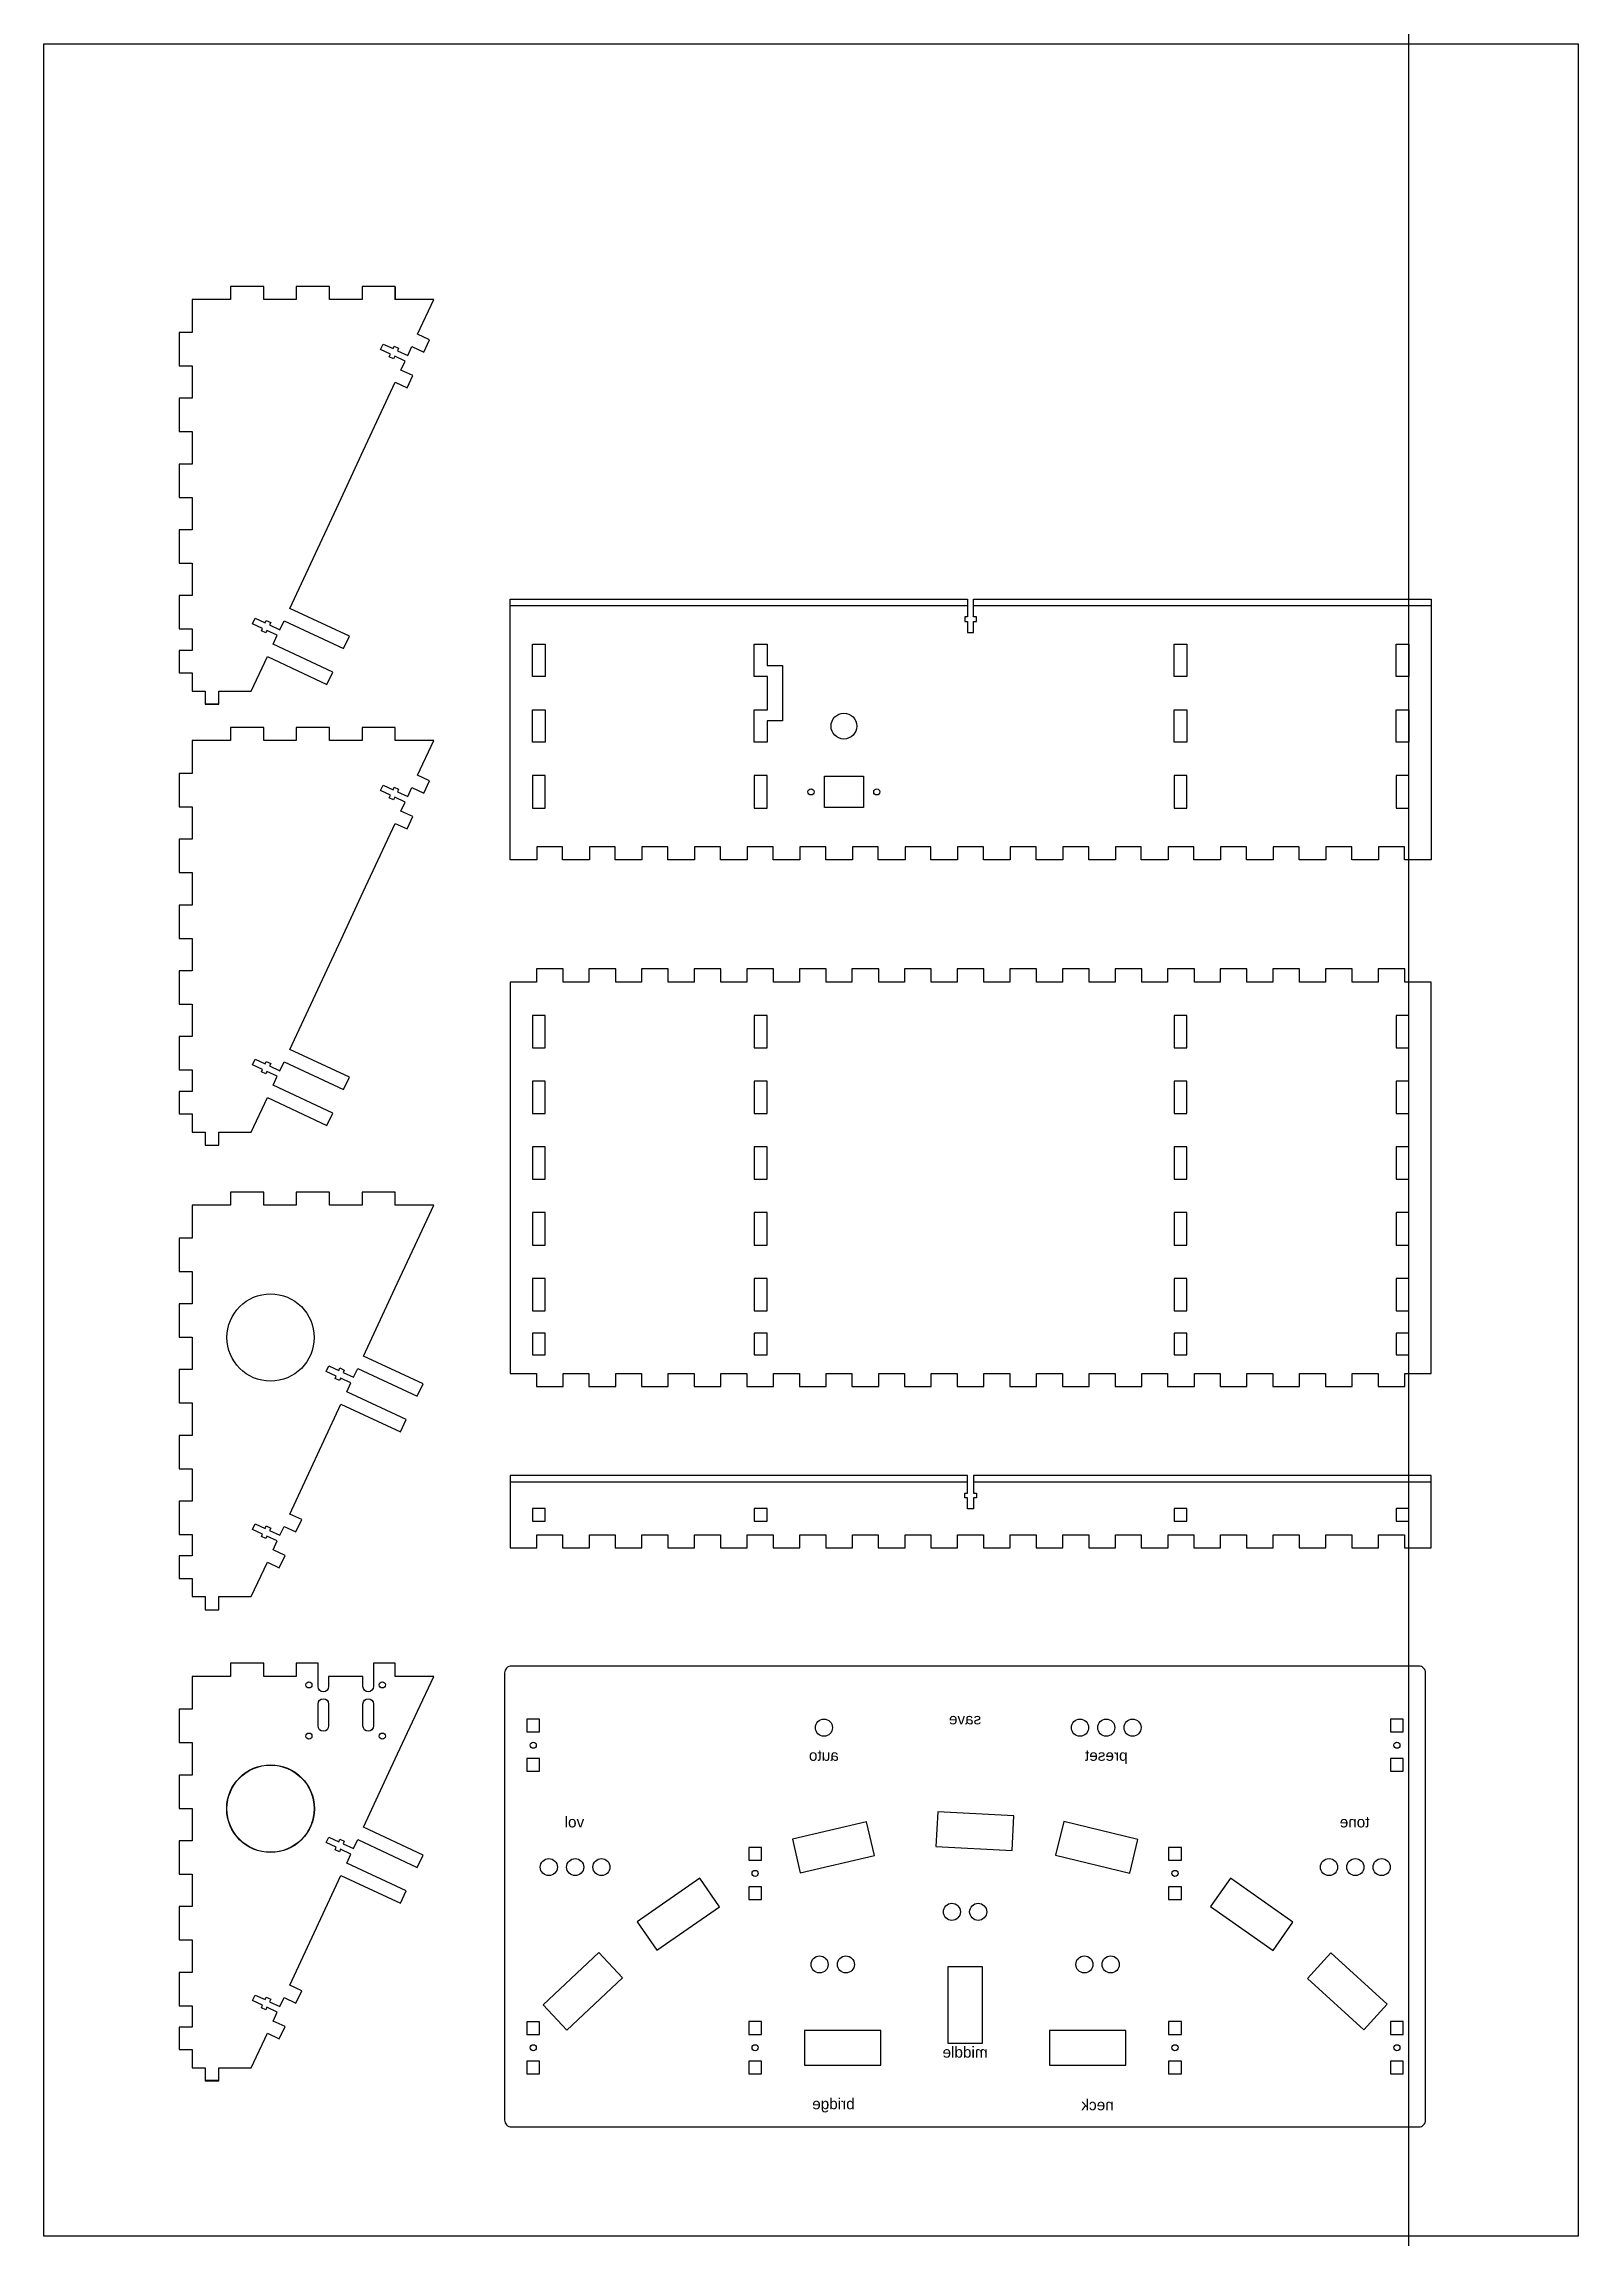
# Model space of a CAD drawing. Header units: millimetres. Extents: x 223 to 923, y -96 to 904.
import ezdxf
from ezdxf.enums import TextEntityAlignment as Align

# ---------------------------------------------------------------- set-up
doc = ezdxf.new("R2010")
doc.units = ezdxf.units.MM
doc.layers.add('Holes', color=1, linetype='Continuous')
doc.layers.add('text', color=5, linetype='Continuous')
doc.layers.add('TabGuides', color=3, linetype='Continuous', plot=False)
doc.styles.get("Standard").update_dxf_attribs({"font": 'Arial.ttf'})

msp = doc.modelspace()

# ---------------------------------------------------------------- linework, layer by layer
for points in [[(307.87, 787.11), (290.39, 787.11), (290.39, 772.11), (284.39, 772.11), (284.39, 756.91), (290.39, 756.91), (290.39, 742.11), (284.39, 742.11), (284.39, 726.91), (290.39, 726.91), (290.39, 712.11), (284.39, 712.11), (284.39, 696.91), (290.39, 696.91), (290.39, 682.11), (284.39, 682.11), (284.39, 666.91), (290.39, 666.91), (290.39, 652.11), (284.39, 652.11), (284.39, 636.91), (290.39, 636.91), (290.39, 627.11), (284.39, 627.11), (284.39, 616.91), (290.39, 616.91), (290.39, 608.58), (296.39, 608.58), (296.39, 602.58), (302.59, 602.58), (302.59, 608.58), (314.49, 608.58), (317.35, 608.58), (324.68, 624.3), (351.87, 611.62), (354.49, 617.24), (327.3, 629.92), (329.2, 634), (324.49, 636.2), (323.96, 635.06), (321.97, 635.99), (322.5, 637.13), (317.97, 639.24), (319.15, 641.78), (323.68, 639.66), (324.21, 640.8), (326.2, 639.87), (325.67, 638.73), (330.39, 636.54), (332.29, 640.62), (359.48, 627.94), (362.1, 633.56), (334.91, 646.23), (358.33, 696.45), (368.47, 718.2), (383.01, 749.38), (388.45, 746.85), (391.07, 752.47), (385.63, 755), (387.53, 759.08), (382.82, 761.28), (382.29, 760.14), (380.29, 761.07), (380.82, 762.21), (376.29, 764.32), (377.47, 766.86), (382.01, 764.74), (382.53, 765.88), (384.53, 764.95), (384, 763.81), (388.71, 761.62), (390.61, 765.7), (396.05, 763.16), (398.67, 768.78), (393.24, 771.31), (400.6, 787.11), (383.07, 787.11), (383.07, 793.11), (367.87, 793.11), (367.87, 787.11), (353.07, 787.11), (353.07, 793.11), (337.87, 793.11), (337.87, 787.11), (323.07, 787.11), (323.07, 793.11), (307.87, 793.11)], [(644.11, 650.45), (644.11, 647.55), (644.11, 642.45), (642.86, 642.45), (642.86, 640.25), (644.11, 640.25), (644.11, 635.25), (646.91, 635.25), (646.91, 640.25), (648.16, 640.25), (648.16, 642.45), (646.91, 642.45), (646.91, 647.55), (646.91, 650.45), (855.61, 650.45), (855.61, 531.5), (843.41, 531.5), (843.41, 537.5), (831.61, 537.5), (831.61, 531.5), (819.41, 531.5), (819.41, 537.5), (807.61, 537.5), (807.61, 531.5), (795.41, 531.5), (795.41, 537.5), (783.61, 537.5), (783.61, 531.5), (771.41, 531.5), (771.41, 537.5), (759.61, 537.5), (759.61, 531.5), (747.41, 531.5), (747.41, 537.5), (735.61, 537.5), (735.61, 531.5), (723.41, 531.5), (723.41, 537.5), (711.61, 537.5), (711.61, 531.5), (699.41, 531.5), (699.41, 537.5), (687.61, 537.5), (687.61, 531.5), (675.41, 531.5), (675.41, 537.5), (663.61, 537.5), (663.61, 531.5), (651.41, 531.5), (651.41, 537.5), (639.61, 537.5), (639.61, 531.5), (627.41, 531.5), (627.41, 537.5), (615.61, 537.5), (615.61, 531.5), (603.41, 531.5), (603.41, 537.5), (591.61, 537.5), (591.61, 531.5), (579.41, 531.5), (579.41, 537.5), (567.61, 537.5), (567.61, 531.5), (555.41, 531.5), (555.41, 537.5), (543.61, 537.5), (543.61, 531.5), (531.41, 531.5), (531.41, 537.5), (519.61, 537.5), (519.61, 531.5), (507.41, 531.5), (507.41, 537.5), (495.61, 537.5), (495.61, 531.5), (483.41, 531.5), (483.41, 537.5), (471.61, 537.5), (471.61, 531.5), (459.41, 531.5), (459.41, 537.5), (447.61, 537.5), (447.61, 531.5), (435.41, 531.5), (435.41, 650.45)], [(307.87, 585.93), (290.39, 585.93), (290.39, 570.93), (284.39, 570.93), (284.39, 555.73), (290.39, 555.73), (290.39, 540.93), (284.39, 540.93), (284.39, 525.73), (290.39, 525.73), (290.39, 510.93), (284.39, 510.93), (284.39, 495.73), (290.39, 495.73), (290.39, 480.93), (284.39, 480.93), (284.39, 465.73), (290.39, 465.73), (290.39, 450.93), (284.39, 450.93), (284.39, 435.73), (290.39, 435.73), (290.39, 425.93), (284.39, 425.93), (284.39, 415.73), (290.39, 415.73), (290.39, 407.41), (296.39, 407.41), (296.39, 401.41), (302.59, 401.41), (302.59, 407.41), (314.49, 407.41), (317.35, 407.41), (324.68, 423.13), (351.87, 410.45), (354.49, 416.07), (327.3, 428.75), (329.2, 432.83), (324.49, 435.02), (323.96, 433.89), (321.97, 434.82), (322.5, 435.95), (317.97, 438.07), (319.15, 440.6), (323.68, 438.49), (324.21, 439.62), (326.2, 438.69), (325.67, 437.56), (330.39, 435.36), (332.29, 439.44), (359.48, 426.76), (362.1, 432.38), (334.91, 445.06), (358.33, 495.27), (368.47, 517.03), (383.01, 548.21), (388.45, 545.67), (391.07, 551.29), (385.63, 553.83), (387.53, 557.9), (382.82, 560.1), (382.29, 558.97), (380.29, 559.9), (380.82, 561.03), (376.29, 563.15), (377.47, 565.68), (382.01, 563.57), (382.53, 564.7), (384.53, 563.77), (384, 562.64), (388.71, 560.44), (390.61, 564.52), (396.05, 561.99), (398.67, 567.6), (393.24, 570.14), (400.6, 585.93), (383.07, 585.93), (383.07, 591.93), (367.87, 591.93), (367.87, 585.93), (353.07, 585.93), (353.07, 591.93), (337.87, 591.93), (337.87, 585.93), (323.07, 585.93), (323.07, 591.93), (307.87, 591.93)], [(843.61, 475.84), (843.61, 481.84), (831.41, 481.84), (831.41, 475.84), (819.61, 475.84), (819.61, 481.84), (807.41, 481.84), (807.41, 475.84), (795.61, 475.84), (795.61, 481.84), (783.41, 481.84), (783.41, 475.84), (771.61, 475.84), (771.61, 481.84), (759.41, 481.84), (759.41, 475.84), (747.61, 475.84), (747.61, 481.84), (735.41, 481.84), (735.41, 475.84), (723.61, 475.84), (723.61, 481.84), (711.41, 481.84), (711.41, 475.84), (699.61, 475.84), (699.61, 481.84), (687.41, 481.84), (687.41, 475.84), (675.61, 475.84), (675.61, 481.84), (663.41, 481.84), (663.41, 475.84), (651.61, 475.84), (651.61, 481.84), (639.41, 481.84), (639.41, 475.84), (627.61, 475.84), (627.61, 481.84), (615.41, 481.84), (615.41, 475.84), (603.61, 475.84), (603.61, 481.84), (591.41, 481.84), (591.41, 475.84), (579.61, 475.84), (579.61, 481.84), (567.41, 481.84), (567.41, 475.84), (555.61, 475.84), (555.61, 481.84), (543.41, 481.84), (543.41, 475.84), (531.61, 475.84), (531.61, 481.84), (519.41, 481.84), (519.41, 475.84), (507.61, 475.84), (507.61, 481.84), (495.41, 481.84), (495.41, 475.84), (483.61, 475.84), (483.61, 481.84), (471.41, 481.84), (471.41, 475.84), (459.61, 475.84), (459.61, 481.84), (447.41, 481.84), (447.41, 475.84), (435.41, 475.84), (435.41, 297.31), (447.41, 297.31), (447.41, 291.31), (459.61, 291.31), (459.61, 297.31), (471.41, 297.31), (471.41, 291.31), (483.61, 291.31), (483.61, 297.31), (495.41, 297.31), (495.41, 291.31), (507.61, 291.31), (507.61, 297.31), (519.41, 297.31), (519.41, 291.31), (531.61, 291.31), (531.61, 297.31), (543.41, 297.31), (543.41, 291.31), (555.61, 291.31), (555.61, 297.31), (567.41, 297.31), (567.41, 291.31), (579.61, 291.31), (579.61, 297.31), (591.41, 297.31), (591.41, 291.31), (603.61, 291.31), (603.61, 297.31), (615.41, 297.31), (615.41, 291.31), (627.61, 291.31), (627.61, 297.31), (639.41, 297.31), (639.41, 291.31), (651.61, 291.31), (651.61, 297.31), (663.41, 297.31), (663.41, 291.31), (675.61, 291.31), (675.61, 297.31), (687.41, 297.31), (687.41, 291.31), (699.61, 291.31), (699.61, 297.31), (711.41, 297.31), (711.41, 291.31), (723.61, 291.31), (723.61, 297.31), (735.41, 297.31), (735.41, 291.31), (747.61, 291.31), (747.61, 297.31), (759.41, 297.31), (759.41, 291.31), (771.61, 291.31), (771.61, 297.31), (783.41, 297.31), (783.41, 291.31), (795.61, 291.31), (795.61, 297.31), (807.41, 297.31), (807.41, 291.31), (819.61, 291.31), (819.61, 297.31), (831.41, 297.31), (831.41, 291.31), (843.61, 291.31), (843.61, 297.31), (855.61, 297.31), (855.61, 475.84)], [(302.59, 189.51), (302.59, 195.51), (314.49, 195.51), (317.35, 195.51), (324.68, 211.23), (330.12, 208.69), (332.74, 214.31), (327.3, 216.85), (329.2, 220.92), (324.49, 223.12), (323.96, 221.99), (321.97, 222.92), (322.5, 224.05), (317.97, 226.17), (319.15, 228.7), (323.68, 226.59), (324.21, 227.72), (326.2, 226.79), (325.67, 225.66), (330.39, 223.46), (332.29, 227.54), (337.73, 225.01), (340.35, 230.62), (334.91, 233.16), (358.28, 283.28), (385.47, 270.61), (388.09, 276.22), (360.9, 288.9), (362.8, 292.98), (358.09, 295.18), (357.56, 294.05), (355.57, 294.98), (356.1, 296.11), (351.57, 298.22), (352.75, 300.76), (357.28, 298.65), (357.81, 299.78), (359.8, 298.85), (359.28, 297.72), (363.99, 295.52), (365.89, 299.6), (393.08, 286.92), (395.7, 292.54), (368.51, 305.22), (383.05, 336.4), (393.19, 358.15), (400.6, 374.03), (383.07, 374.03), (383.07, 380.03), (367.87, 380.03), (367.87, 374.03), (353.07, 374.03), (353.07, 380.03), (337.87, 380.03), (337.87, 374.03), (323.07, 374.03), (323.07, 380.03), (307.87, 380.03), (307.87, 374.03), (290.39, 374.03), (290.39, 359.03), (284.39, 359.03), (284.39, 343.83), (290.39, 343.83), (290.39, 329.03), (284.39, 329.03), (284.39, 313.83), (290.39, 313.83), (290.39, 299.03), (284.39, 299.03), (284.39, 283.83), (290.39, 283.83), (290.39, 269.03), (284.39, 269.03), (284.39, 253.83), (290.39, 253.83), (290.39, 239.03), (284.39, 239.03), (284.39, 223.83), (290.39, 223.83), (290.39, 214.03), (284.39, 214.03), (284.39, 203.83), (290.39, 203.83), (290.39, 195.51), (296.39, 195.51), (296.39, 189.51), (302.59, 189.51)], [(644.11, 242.74), (644.11, 247.84), (644.11, 250.73), (435.41, 250.73), (435.41, 217.74), (447.61, 217.74), (447.61, 223.74), (459.41, 223.74), (459.41, 217.74), (471.61, 217.74), (471.61, 223.74), (483.41, 223.74), (483.41, 217.74), (495.61, 217.74), (495.61, 223.74), (507.41, 223.74), (507.41, 217.74), (519.61, 217.74), (519.61, 223.74), (531.41, 223.74), (531.41, 217.74), (543.61, 217.74), (543.61, 223.74), (555.41, 223.74), (555.41, 217.74), (567.61, 217.74), (567.61, 223.74), (579.41, 223.74), (579.41, 217.74), (591.61, 217.74), (591.61, 223.74), (603.41, 223.74), (603.41, 217.74), (615.61, 217.74), (615.61, 223.74), (627.41, 223.74), (627.41, 217.74), (639.61, 217.74), (639.61, 223.74), (651.41, 223.74), (651.41, 217.74), (663.61, 217.74), (663.61, 223.74), (675.41, 223.74), (675.41, 217.74), (687.61, 217.74), (687.61, 223.74), (699.41, 223.74), (699.41, 217.74), (711.61, 217.74), (711.61, 223.74), (723.41, 223.74), (723.41, 217.74), (735.61, 217.74), (735.61, 223.74), (747.41, 223.74), (747.41, 217.74), (759.61, 217.74), (759.61, 223.74), (771.41, 223.74), (771.41, 217.74), (783.61, 217.74), (783.61, 223.74), (795.41, 223.74), (795.41, 217.74), (807.61, 217.74), (807.61, 223.74), (819.41, 223.74), (819.41, 217.74), (831.61, 217.74), (831.61, 223.74), (843.41, 223.74), (843.41, 217.74), (855.61, 217.74), (855.61, 250.73), (646.91, 250.73), (646.91, 247.84), (646.91, 242.74), (648.16, 242.74), (648.16, 240.54), (646.91, 240.54), (646.91, 235.54), (644.11, 235.54), (644.11, 240.54), (642.86, 240.54), (642.86, 242.74)]]:
    msp.add_lwpolyline(points, close=True)
for points in [[(382.97, 793.01), (382.97, 787.01)], [(296.49, 602.68), (302.49, 602.68)], [(302.39, -25.22), (296.59, -25.22)]]:
    msp.add_lwpolyline(points)
msp.add_lwpolyline([(302.59, -25.32), (302.59, -19.42), (314.49, -19.42), (317.35, -19.42), (324.68, -3.7), (330.12, -6.24), (332.74, -0.62), (327.3, 1.91), (329.2, 5.99), (324.49, 8.19), (323.96, 7.06), (321.97, 7.99), (322.5, 9.12), (317.97, 11.23), (319.15, 13.77), (323.68, 11.66), (324.21, 12.79), (326.2, 11.86), (325.67, 10.73), (330.39, 8.53), (332.29, 12.61), (337.73, 10.07), (340.35, 15.69), (334.91, 18.23), (358.28, 68.35), (385.47, 55.67), (388.09, 61.29), (360.9, 73.97), (362.8, 78.05), (358.09, 80.25), (357.56, 79.11), (355.57, 80.04), (356.1, 81.18), (351.57, 83.29), (352.75, 85.83), (357.28, 83.71), (357.81, 84.85), (359.8, 83.92), (359.28, 82.79), (363.99, 80.59), (365.89, 84.67), (393.08, 71.99), (395.7, 77.61), (368.51, 90.28), (383.05, 121.47), (393.19, 143.22), (400.6, 159.1), (383.07, 159.1), (383.07, 165.1), (373.32, 165.1), (373.12, 165.1), (373.12, 160.5), (373.12, 154.5, -1), (368.32, 154.5), (368.32, 159.1), (367.47, 159.1), (353.47, 159.1), (352.62, 159.1), (352.62, 154.5, -1), (347.82, 154.5), (347.82, 160.5), (347.82, 165.1), (337.87, 165.1), (337.87, 159.1), (323.07, 159.1), (323.07, 165.1), (307.87, 165.1), (307.87, 159.1), (290.39, 159.1), (290.39, 144.1), (284.39, 144.1), (284.39, 128.9), (290.39, 128.9), (290.39, 114.1), (284.39, 114.1), (284.39, 98.9), (290.39, 98.9), (290.39, 84.1), (284.39, 84.1), (284.39, 68.9), (290.39, 68.9), (290.39, 54.1), (284.39, 54.1), (284.39, 38.9), (290.39, 38.9), (290.39, 24.1), (284.39, 24.1), (284.39, 8.9), (290.39, 8.9), (290.39, -0.9), (284.39, -0.9), (284.39, -11.1), (290.39, -11.1), (290.39, -19.42), (296.39, -19.42), (296.39, -25.42), (302.49, -25.42)], format="xyb")
msp.add_lwpolyline([(436, -46.38), (850, -46.38, 0.414214), (853.1, -43.28), (853.1, 160.72, 0.414214), (850, 163.82), (436, 163.82, 0.414214), (432.9, 160.72), (432.9, -43.28, 0.414214)], format="xyb", close=True)
at = {"layer": 'Holes'}
msp.add_line((552.74, 600.08), (552.74, 600.08), dxfattribs=at)
msp.add_line((552.74, 600.08), (552.74, 600.08), dxfattribs=at)
msp.add_line((552.74, 600.08), (552.74, 600.08), dxfattribs=at)
msp.add_line((552.74, 600.08), (552.74, 600.08), dxfattribs=at)
msp.add_line((552.74, 600.08), (552.74, 600.08), dxfattribs=at)
msp.add_line((552.74, 600.08), (552.74, 600.08), dxfattribs=at)
msp.add_line((552.74, 600.08), (552.74, 600.08), dxfattribs=at)
msp.add_line((552.74, 600.08), (552.74, 600.08), dxfattribs=at)
msp.add_line((552.74, 600.08), (552.74, 600.08), dxfattribs=at)
msp.add_line((552.74, 600.08), (552.74, 600.08), dxfattribs=at)
msp.add_line((552.74, 600.08), (552.74, 600.08), dxfattribs=at)
msp.add_line((552.74, 600.08), (552.74, 600.08), dxfattribs=at)
msp.add_line((552.74, 600.08), (552.74, 600.08), dxfattribs=at)
msp.add_line((552.74, 600.08), (552.74, 600.08), dxfattribs=at)
msp.add_line((552.74, 600.08), (552.74, 600.08), dxfattribs=at)
msp.add_line((552.74, 600.08), (552.74, 600.08), dxfattribs=at)
msp.add_line((552.74, 600.08), (552.74, 600.08), dxfattribs=at)
msp.add_line((552.74, 600.08), (552.74, 600.08), dxfattribs=at)
msp.add_line((552.74, 600.08), (552.74, 600.08), dxfattribs=at)
msp.add_line((552.74, 600.08), (552.74, 600.08), dxfattribs=at)
msp.add_line((552.74, 600.08), (552.74, 600.08), dxfattribs=at)
msp.add_line((552.74, 600.08), (552.74, 600.08), dxfattribs=at)
msp.add_line((552.74, 600.08), (552.74, 600.08), dxfattribs=at)
msp.add_line((552.74, 600.08), (552.74, 600.08), dxfattribs=at)
msp.add_line((552.74, 600.08), (552.74, 600.08), dxfattribs=at)
msp.add_line((552.74, 600.08), (552.74, 600.08), dxfattribs=at)
msp.add_line((552.74, 600.08), (552.74, 600.08), dxfattribs=at)
msp.add_line((552.74, 600.08), (552.74, 600.08), dxfattribs=at)
msp.add_line((552.74, 600.08), (552.74, 600.08), dxfattribs=at)
msp.add_line((552.74, 600.08), (552.74, 600.08), dxfattribs=at)
for points in [[(445.61, 615.18), (445.61, 629.98), (451.41, 629.98), (451.41, 615.18)], [(546.84, 599.98), (552.84, 599.98), (552.84, 615.18), (546.84, 615.18), (546.84, 629.98), (552.64, 629.98), (552.64, 620.23), (559.64, 620.23), (559.64, 594.93), (552.64, 594.93), (552.64, 585.18), (546.84, 585.18)], [(738.38, 615.18), (738.38, 629.98), (744.18, 629.98), (744.18, 615.18)], [(845.41, 615.18), (839.61, 615.18), (839.61, 629.98), (845.41, 629.98)], [(451.41, 585.18), (445.61, 585.18), (445.61, 599.98), (451.41, 599.98)], [(744.18, 599.98), (744.18, 585.18), (738.38, 585.18), (738.38, 599.98)], [(845.41, 599.98), (845.41, 585.18), (839.61, 585.18), (839.61, 599.98)], [(445.61, 555.18), (451.41, 555.18), (451.41, 569.98), (445.61, 569.98)], [(546.84, 569.98), (546.84, 555.18), (552.64, 555.18), (552.64, 569.98)], [(578.84, 555.43), (578.84, 569.73), (596.64, 569.73), (596.64, 555.43)], [(738.38, 555.18), (744.18, 555.18), (744.18, 569.98), (738.38, 569.98)], [(839.61, 555.18), (845.41, 555.18), (845.41, 569.98), (839.61, 569.98)], [(445.61, 460.64), (445.61, 445.84), (451.41, 445.84), (451.41, 460.64)], [(546.84, 460.64), (546.84, 445.84), (552.64, 445.84), (552.64, 460.64)], [(738.38, 460.64), (738.38, 445.84), (744.18, 445.84), (744.18, 460.64)], [(839.61, 460.64), (839.61, 445.84), (845.41, 445.84), (845.41, 460.64)], [(445.61, 430.64), (445.61, 415.84), (451.41, 415.84), (451.41, 430.64)], [(546.84, 430.64), (546.84, 415.84), (552.64, 415.84), (552.64, 430.64)], [(738.38, 430.64), (738.38, 415.84), (744.18, 415.84), (744.18, 430.64)], [(839.61, 430.64), (839.61, 415.84), (845.41, 415.84), (845.41, 430.64)], [(445.61, 400.64), (445.61, 385.84), (451.41, 385.84), (451.41, 400.64)], [(546.84, 400.64), (546.84, 385.84), (552.64, 385.84), (552.64, 400.64)], [(738.38, 400.64), (738.38, 385.84), (744.18, 385.84), (744.18, 400.64)], [(839.61, 400.64), (839.61, 385.84), (845.41, 385.84), (845.41, 400.64)], [(445.61, 370.64), (445.61, 355.84), (451.41, 355.84), (451.41, 370.64)], [(546.84, 370.64), (546.84, 355.84), (552.64, 355.84), (552.64, 370.64)], [(738.38, 370.64), (738.38, 355.84), (744.18, 355.84), (744.18, 370.64)], [(839.61, 370.64), (839.61, 355.84), (845.41, 355.84), (845.41, 370.64)], [(445.61, 340.64), (445.61, 325.84), (451.41, 325.84), (451.41, 340.64)], [(546.84, 340.64), (546.84, 325.84), (552.64, 325.84), (552.64, 340.64)], [(738.38, 340.64), (738.38, 325.84), (744.18, 325.84), (744.18, 340.64)], [(839.61, 340.64), (839.61, 325.84), (845.41, 325.84), (845.41, 340.64)], [(445.61, 315.64), (445.61, 305.84), (451.41, 305.84), (451.41, 315.64)], [(546.84, 315.64), (546.84, 305.84), (552.64, 305.84), (552.64, 315.64)], [(738.38, 315.64), (738.38, 305.84), (744.18, 305.84), (744.18, 315.64)], [(839.61, 315.64), (839.61, 305.84), (845.41, 305.84), (845.41, 315.64)], [(451.41, 229.94), (451.41, 235.74), (445.61, 235.74), (445.61, 229.94)], [(546.84, 235.74), (546.84, 229.94), (552.64, 229.94), (552.64, 235.74)], [(744.18, 229.94), (744.18, 235.74), (738.38, 235.74), (738.38, 229.94)], [(845.41, 229.94), (845.41, 235.74), (839.61, 235.74), (839.61, 229.94)], [(448.9, 133.83), (448.9, 139.63), (443.1, 139.63), (443.1, 133.83)], [(842.9, 133.83), (842.9, 139.63), (837.1, 139.63), (837.1, 133.83)], [(448.9, 115.83), (448.9, 121.63), (443.1, 121.63), (443.1, 115.83)], [(842.9, 115.83), (842.9, 121.63), (837.1, 121.63), (837.1, 115.83)], [(601.7, 77.39), (598.1, 92.78), (564.22, 84.85), (567.81, 69.47)], [(664.47, 79.72), (665.28, 95.5), (630.52, 97.27), (629.72, 81.49)], [(688, 92.93), (684.28, 77.58), (718.11, 69.38), (721.83, 84.74)], [(550.13, 75.33), (550.13, 81.13), (544.33, 81.13), (544.33, 75.33)], [(741.67, 75.33), (741.67, 81.13), (735.87, 81.13), (735.87, 75.33)], [(493.38, 47.2), (502.37, 34.21), (530.99, 54.01), (522, 67)], [(550.13, 57.33), (550.13, 63.13), (544.33, 63.13), (544.33, 57.33)], [(741.67, 57.33), (741.67, 63.13), (735.87, 63.13), (735.87, 57.33)], [(783.52, 34.12), (792.59, 47.06), (764.09, 67.04), (755.02, 54.1)], [(486.67, 21.56), (475.88, 33.1), (450.47, 9.32), (461.26, -2.22)], [(809.84, 32.95), (799.21, 21.27), (824.94, -2.16), (835.58, 9.52)], [(635.1, -8.18), (650.9, -8.18), (650.9, 26.62), (635.1, 26.62)], [(443.1, 1.61), (443.1, -4.19), (448.9, -4.19), (448.9, 1.61)], [(550.13, -4.18), (550.13, 1.62), (544.33, 1.62), (544.33, -4.18)], [(741.67, -4.18), (741.67, 1.62), (735.87, 1.62), (735.87, -4.18)], [(842.9, -4.18), (842.9, 1.62), (837.1, 1.62), (837.1, -4.18)], [(604.53, -18.18), (604.53, -2.38), (569.73, -2.38), (569.73, -18.18)], [(681.54, -2.38), (681.54, -18.18), (716.34, -18.18), (716.34, -2.38)], [(443.1, -16.39), (443.1, -22.19), (448.9, -22.19), (448.9, -16.39)], [(550.13, -22.18), (550.13, -16.38), (544.33, -16.38), (544.33, -22.18)], [(741.67, -22.18), (741.67, -16.38), (735.87, -16.38), (735.87, -22.18)], [(842.9, -22.18), (842.9, -16.38), (837.1, -16.38), (837.1, -22.18)]]:
    msp.add_lwpolyline(points, close=True, dxfattribs=at)
at = {"layer": 'Holes', "extrusion": (0, 0, -1)}
msp.add_lwpolyline([(-347.82, 142.5), (-347.82, 146.5, 1), (-352.62, 146.5), (-352.62, 142.5), (-352.62, 136.5, 1), (-347.82, 136.5)], format="xyb", close=True, dxfattribs=at)
at = {"layer": 'Holes'}
msp.add_lwpolyline([(373.12, 142.5), (373.12, 136.5, -1), (368.32, 136.5), (368.32, 142.5), (368.32, 146.5, -1), (373.12, 146.5)], format="xyb", close=True, dxfattribs=at)
for centre, radius in [((587.74, 592.58), 5.9), ((572.74, 562.58), 1.4), ((602.74, 562.58), 1.4), ((326.14, 313.69), 19.9), ((343.64, 155.25), 1.4), ((377.14, 155.25), 1.4), ((343.64, 131.85), 1.4), ((377.14, 131.85), 1.4), ((578.62, 135.72), 3.9), ((695.42, 135.72), 3.9), ((707.42, 135.72), 3.9), ((719.42, 135.72), 3.9), ((446, 127.73), 1.4), ((840, 127.73), 1.4), ((326.14, 98.76), 20), ((326.14, 98.76), 19.9), ((453.11, 72.11), 3.9), ((465.11, 72.11), 3.9), ((477.11, 72.11), 3.9), ((547.23, 69.23), 1.4), ((738.77, 69.23), 1.4), ((809.05, 72.11), 3.9), ((821.05, 72.11), 3.9), ((833.05, 72.11), 3.9), ((637, 51.72), 3.9), ((649, 51.72), 3.9), ((576.63, 27.72), 3.9), ((588.63, 27.72), 3.9), ((697.44, 27.72), 3.9), ((709.44, 27.72), 3.9), ((446, -10.29), 1.4), ((547.23, -10.28), 1.4), ((738.77, -10.28), 1.4), ((840, -10.28), 1.4)]:
    msp.add_circle(centre, radius, dxfattribs=at)
at = {"layer": 'TabGuides'}
msp.add_xline((845.41, 400.64), (0, 1), dxfattribs=at)
msp.add_lwpolyline([(222.71, -96.22), (222.71, 903.78), (922.71, 903.78), (922.71, -96.22)], close=True, dxfattribs=at)
at = {"layer": 'text'}
for p, q in [((435.51, 647.55), (435.41, 647.55)), ((435.51, 647.55), (644.01, 647.55)), ((435.51, 647.55), (644.01, 647.55)), ((435.51, 647.55), (644.01, 647.55)), ((644.01, 647.55), (644.11, 647.55)), ((647.01, 647.55), (646.91, 647.55)), ((647.01, 647.55), (855.51, 647.55)), ((855.51, 647.55), (855.61, 647.55)), ((435.51, 247.84), (435.41, 247.84)), ((435.51, 247.84), (644.01, 247.84)), ((435.51, 247.84), (644.01, 247.84)), ((435.51, 247.84), (644.01, 247.84)), ((435.51, 247.84), (644.01, 247.84)), ((435.51, 247.84), (644.01, 247.84)), ((435.51, 247.84), (644.01, 247.84)), ((435.51, 247.84), (644.01, 247.84)), ((435.51, 247.84), (644.01, 247.84)), ((435.51, 247.84), (644.01, 247.84)), ((435.51, 247.84), (644.01, 247.84)), ((435.51, 247.84), (644.01, 247.84)), ((435.51, 247.84), (644.01, 247.84)), ((435.51, 247.84), (644.01, 247.84)), ((435.51, 247.84), (644.01, 247.84)), ((435.51, 247.84), (644.01, 247.84)), ((435.51, 247.84), (644.01, 247.84)), ((435.51, 247.84), (644.01, 247.84)), ((435.51, 247.84), (644.01, 247.84)), ((435.51, 247.84), (644.01, 247.84)), ((435.51, 247.84), (644.01, 247.84)), ((435.51, 247.84), (644.01, 247.84)), ((435.51, 247.84), (644.01, 247.84)), ((435.51, 247.84), (644.01, 247.84)), ((435.51, 247.84), (644.01, 247.84)), ((435.51, 247.84), (644.01, 247.84)), ((435.51, 247.84), (644.01, 247.84)), ((435.51, 247.84), (644.01, 247.84)), ((644.01, 247.84), (644.11, 247.84)), ((647.01, 247.84), (646.91, 247.84)), ((647.01, 247.84), (855.51, 247.84)), ((647.01, 247.84), (855.51, 247.84)), ((647.01, 247.84), (855.51, 247.84)), ((647.01, 247.84), (855.51, 247.84)), ((647.01, 247.84), (855.51, 247.84)), ((647.01, 247.84), (855.51, 247.84)), ((647.01, 247.84), (855.51, 247.84)), ((647.01, 247.84), (855.51, 247.84)), ((647.01, 247.84), (855.51, 247.84)), ((647.01, 247.84), (855.51, 247.84)), ((647.01, 247.84), (855.51, 247.84)), ((647.01, 247.84), (855.51, 247.84)), ((647.01, 247.84), (855.51, 247.84)), ((647.01, 247.84), (855.51, 247.84)), ((647.01, 247.84), (855.51, 247.84)), ((647.01, 247.84), (855.51, 247.84)), ((647.01, 247.84), (855.51, 247.84)), ((647.01, 247.84), (855.51, 247.84)), ((647.01, 247.84), (855.51, 247.84)), ((647.01, 247.84), (855.51, 247.84)), ((647.01, 247.84), (855.51, 247.84)), ((647.01, 247.84), (855.51, 247.84)), ((647.01, 247.84), (855.51, 247.84)), ((647.01, 247.84), (855.51, 247.84)), ((647.01, 247.84), (855.51, 247.84)), ((647.01, 247.84), (855.51, 247.84)), ((647.01, 247.84), (855.51, 247.84)), ((855.51, 247.84), (855.61, 247.84))]:
    msp.add_line(p, q, dxfattribs=at)

# ---------------------------------------------------------------- texts
at = {"layer": 'text', "text_generation_flag": 4}
for s, p in [('save', (643, 135.72)), ('auto', (578.58, 119.11)), ('preset', (707.43, 119.11)), ('vol', (464.78, 88.72)), ('tone', (820.72, 88.72)), ('middle', (643, -16.28)), ('bridge', (582.95, -39.83)), ('neck', (703.44, -40.28))]:
    msp.add_text(s, height=5, rotation=180, dxfattribs=at).set_placement(p, align=Align.BOTTOM_CENTER)

doc.saveas('drawing.dxf')
